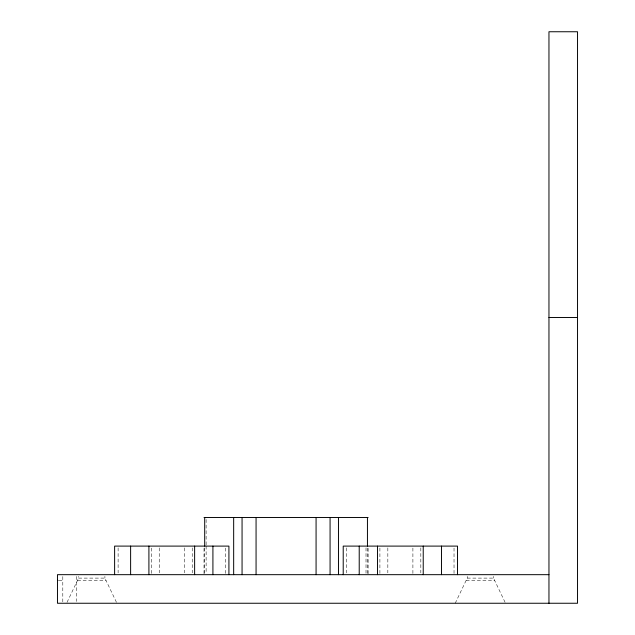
<?xml version="1.0" encoding="UTF-8"?>
<svg xmlns="http://www.w3.org/2000/svg" width="635" height="635" viewBox="0 0 635 635"><rect width="100%" height="100%" fill="white"/><g stroke="black" fill="none" stroke-linecap="round" stroke-linejoin="round"><path stroke-width="0.48" stroke-dasharray="3.17 2.38" d="M204.01 573.691L204.01 548.068M368.125 573.691L368.125 548.068M67.032 602.369L78.613 578.104L78.613 576.389M455.231 603.25L467.233 578.104L467.233 576.389M78.613 578.104L104.902 578.104L116.903 603.25M467.233 578.104L493.522 578.104L505.523 603.25M58.849 580.39L62.801 580.39M77.526 580.39L105.989 580.39M466.146 580.39L494.609 580.39M493.522 576.389L493.522 578.104M454.025 548.068L454.025 573.691M420.83 547.886L420.83 572.889M412.901 548.068L412.901 573.691M387.834 547.886L387.834 572.889M379.905 548.068L379.905 573.691M367.443 548.068L367.443 573.691M366.014 547.886L366.014 573.786M346.71 547.886L346.71 572.889M225.425 548.068L225.425 573.691M206.121 519.494L206.121 545.116M206.121 546.1L206.121 573.691M204.692 547.886L204.692 573.786M192.23 547.886L192.23 572.889M184.301 547.886L184.301 572.889M159.234 547.886L159.234 572.889M151.305 548.068L151.305 573.691M118.11 547.886L118.11 572.889M104.902 576.389L104.902 578.104M76.327 576.461L76.327 601.464M62.801 576.58L62.801 601.821"/><path stroke-width="0.95" d="M548.957 317.5L577.533 317.5M204.01 517.525L368.125 517.525M548.957 574.675L57.468 574.675L57.468 603.25L577.533 603.25L577.533 31.75L548.957 31.75L548.957 603.25M57.468 580.39L58.007 580.39M457.517 574.675L457.517 546.1L343.217 546.1L343.217 574.675M441.515 546.1L441.515 574.675M423.228 546.1L423.228 574.675M377.507 546.1L377.507 574.675M367.443 517.525L367.443 546.1M359.219 546.1L359.219 574.675M338.471 517.525L338.471 574.675M330.073 517.525L330.073 574.675M316.071 517.525L316.071 574.675M256.064 517.525L256.064 574.675M242.062 517.525L242.062 574.675M233.664 517.525L233.664 574.675M228.917 574.675L228.917 546.1L114.617 546.1L114.617 574.675M212.916 546.1L212.916 574.675M204.692 517.525L204.692 546.1M194.627 546.1L194.627 574.675M148.907 546.1L148.907 574.675M130.619 546.1L130.619 574.675"/></g></svg>
